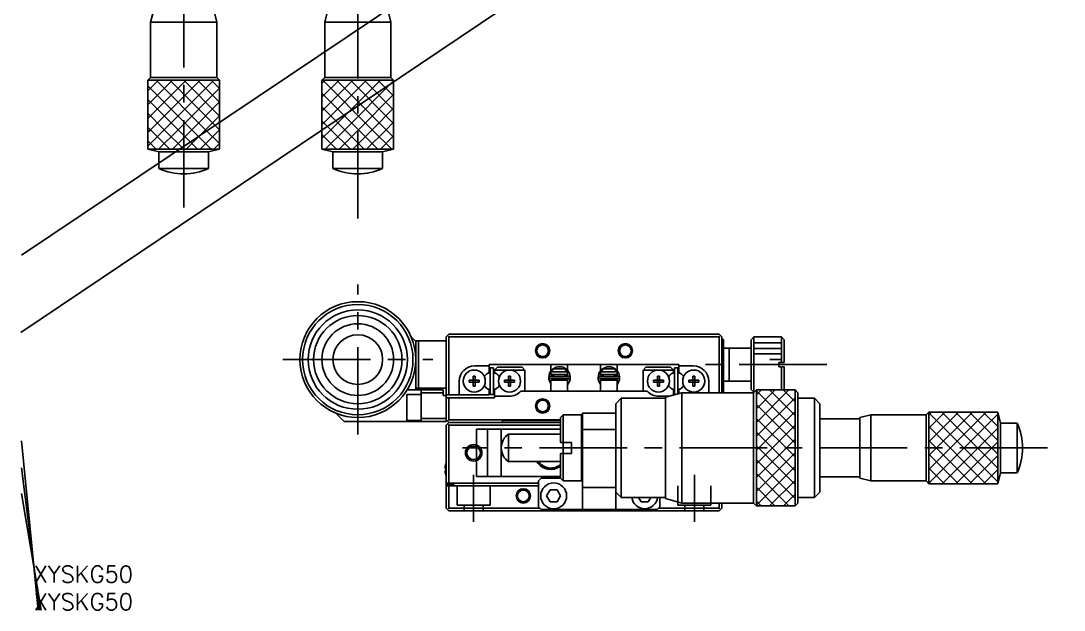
# Model space of a CAD drawing. Extents: x -2 to 369, y -8 to 250.
# Drawn here: x -2.3 to 186.8, y -8 to 98.8 of the extents above; entities that cross this region are included whole.
import ezdxf

# ---------------------------------------------------------------- set-up
doc = ezdxf.new("R2010")
doc.units = 0
doc.header["$LTSCALE"] = 0.5
doc.linetypes.add('CENTER', pattern=[50.8, 31.75, -6.35, 6.35, -6.35])
doc.linetypes.add('DASHED', pattern=[19.05, 12.7, -6.35])
for name, color, linetype in [('MSM_CENTER', 1, 'CENTER'), ('MSM_CONTINUOUS', 7, 'CONTINUOUS'), ('MSM_DASHED', 4, 'DASHED'), ('MSM_NARROW', 5, 'CONTINUOUS'), ('MSM_PART_NUMBER', 7, 'CONTINUOUS')]:
    doc.layers.add(name, color=color, linetype=linetype)
doc.styles.get("Standard").update_dxf_attribs({"font": 'txt.shx', "height": 3, "bigfont": 'bigfont.shx'})

# ---------------------------------------------------------------- blocks, each defined once
blk = doc.blocks.new('*U2')
at = {"layer": 'MSM_PART_NUMBER'}
blk.add_text('XYSKG50', height=3, dxfattribs=at).set_placement((0, -3))
blk = doc.blocks.new('*U3')
at = {"layer": 'MSM_PART_NUMBER'}
blk.add_text('XYSKG50', height=3, dxfattribs=at).set_placement((0, -8))

msp = doc.modelspace()

# ---------------------------------------------------------------- linework, layer by layer
at = {"layer": 'MSM_CENTER'}
for p, q in [((27.2, 64.95), (27.2, 178.95)), ((58.75, 62.95), (58.75, 174.95)), ((58.75, 23.8), (58.75, 51)), ((45.15, 37.4), (72.35, 37.4)), ((143.75, 36.5), (121.75, 36.5)), ((183.75, 21.4), (77.75, 21.4)), ((79.75, 8), (79.75, 16.5)), ((119.75, 8), (119.75, 16.5))]:
    msp.add_line(p, q, dxfattribs=at)
at = {"layer": 'MSM_CONTINUOUS'}
for p, q in [((-2.31885, 42.287121), (306.22899, 249.957734)), ((-2.225307, 56.333348), (286.409564, 249.915485)), ((21.7, 100.55), (21.2, 98.55)), ((33.2, 98.55), (32.7, 100.55)), ((53.25, 100.55), (52.75, 98.55)), ((64.75, 98.55), (64.25, 100.55)), ((33.2, 98.55), (21.2, 98.55)), ((21.2, 98.55), (21.2, 88.55)), ((33.2, 88.55), (33.2, 98.55)), ((64.75, 98.55), (52.75, 98.55)), ((52.75, 98.55), (52.75, 88.55)), ((64.75, 88.55), (64.75, 98.55)), ((21.2, 88.55), (20.7, 88.05)), ((33.7, 88.05), (20.7, 88.05)), ((20.7, 88.05), (20.7, 75.55)), ((20.7, 88.05), (33.7, 88.05)), ((20.7, 75.55), (20.7, 88.05)), ((33.2, 88.55), (21.2, 88.55)), ((33.7, 88.05), (33.2, 88.55)), ((33.7, 75.55), (33.7, 88.05)), ((33.7, 88.05), (33.7, 75.55)), ((52.75, 88.55), (52.25, 88.05)), ((65.25, 88.05), (52.25, 88.05)), ((52.25, 88.05), (52.25, 75.55)), ((52.25, 88.05), (65.25, 88.05)), ((52.25, 75.55), (52.25, 88.05)), ((64.75, 88.55), (52.75, 88.55)), ((65.25, 88.05), (64.75, 88.55)), ((65.25, 75.55), (65.25, 88.05)), ((65.25, 88.05), (65.25, 75.55)), ((33.7, 75.55), (20.7, 75.55)), ((20.7, 75.55), (22.7, 75.05)), ((33.7, 75.55), (20.7, 75.55)), ((31.7, 75.05), (22.7, 75.05)), ((22.7, 75.05), (22.7, 72.063167)), ((31.7, 75.05), (33.7, 75.55)), ((31.7, 72.063167), (31.7, 75.05)), ((65.25, 75.55), (52.25, 75.55)), ((52.25, 75.55), (54.25, 75.05)), ((65.25, 75.55), (52.25, 75.55)), ((63.25, 75.05), (54.25, 75.05)), ((54.25, 75.05), (54.25, 72.063167)), ((63.25, 75.05), (65.25, 75.55)), ((63.25, 72.063167), (63.25, 75.05)), ((31.7, 72.063167), (22.7, 72.063167)), ((63.25, 72.063167), (54.25, 72.063167)), ((75.25, 42), (74.75, 41.5)), ((75, 41.75), (75.25, 41.5)), ((75.25, 42), (124.25, 42)), ((124.25, 42), (124.75, 41.5)), ((124.25, 41.5), (124.5, 41.75)), ((69.25, 40.7), (68.39135, 41.55865)), ((74.75, 40.8), (69.15, 40.8)), ((69.25, 31.9), (69.25, 40.7)), ((69.75, 40.8), (69.75, 32.2)), ((74.75, 41.5), (74.75, 31)), ((75.25, 41.5), (75.25, 31)), ((124.25, 41.5), (75.25, 41.5)), ((124.25, 31.4), (124.25, 41.5)), ((124.75, 41.5), (124.75, 31.4)), ((124.75, 41.05), (125.05, 41.05)), ((125.05, 31.4), (125.05, 41.05)), ((130.55, 41.5), (130.05, 41)), ((130.05, 41), (130.05, 32)), ((130.55, 41.5), (130.55, 31.5)), ((135.55, 41.5), (130.55, 41.5)), ((135.55, 36.9), (135.55, 41.5)), ((136.05, 41), (135.55, 41.5)), ((136.05, 41), (136.05, 36.9)), ((130.05, 39.5), (125.05, 39.5)), ((126.05, 39.5), (126.05, 33.5)), ((82.55, 36.25), (79.9, 36.25)), ((82.55, 35.044412), (82.55, 36.5)), ((82.55, 36.5), (116.95, 36.5)), ((84.05, 36), (83.55, 35.5)), ((84.05, 36), (88.55, 36)), ((88.55, 36), (89.05, 35.5)), ((93.75, 36.5), (93.75, 35.321418)), ((96.75, 35.482639), (96.75, 36.5)), ((102.75, 36.5), (102.75, 35.38666)), ((105.75, 35.404939), (105.75, 36.5)), ((110.95, 36), (110.45, 35.5)), ((110.95, 36), (115.45, 36)), ((115.45, 36), (115.95, 35.5)), ((116.95, 35.044412), (116.95, 36.5)), ((116.95, 36.25), (119.6, 36.25)), ((135.05, 36.9), (135.05, 36.1)), ((136.05, 36.9), (135.05, 36.9)), ((135.05, 36.1), (136.05, 36.1)), ((135.55, 31.9), (135.55, 36.1)), ((136.05, 36.1), (136.05, 32)), ((79.67, 34.386361), (80.03, 34.386361)), ((79.67, 33.68), (79.67, 34.386361)), ((80.03, 34.386361), (80.03, 33.68)), ((82.25625, 34.874815), (82.55, 35.044412)), ((83.35, 35.9), (82.75, 35.9)), ((82.75, 35.9), (82.75, 31.1)), ((83.35, 31.1), (83.35, 35.9)), ((83.55, 35.5), (83.55, 35.044412)), ((89.05, 35.5), (83.55, 35.5)), ((83.55, 35.044412), (83.84375, 34.874815)), ((86.07, 34.386361), (86.43, 34.386361)), ((86.07, 33.68), (86.07, 34.386361)), ((86.43, 34.386361), (86.43, 33.68)), ((89.05, 31.7), (89.05, 35.5)), ((93.503008, 34.877908), (93.367408, 34.190213)), ((93.46872, 34.69753), (93.467619, 34.663045)), ((93.467619, 34.663045), (93.468242, 34.628548)), ((93.468242, 34.628548), (93.470588, 34.594125)), ((93.471543, 34.73192), (93.46872, 34.69753)), ((93.470588, 34.594125), (93.474651, 34.559859)), ((93.476082, 34.766131), (93.471543, 34.73192)), ((93.474651, 34.559859), (93.480421, 34.525835)), ((93.482326, 34.800078), (93.476082, 34.766131)), ((93.480421, 34.525835), (93.487884, 34.492134)), ((93.49026, 34.83368), (93.482326, 34.800078)), ((93.487884, 34.492134), (93.497023, 34.45884)), ((93.499866, 34.866852), (93.49026, 34.83368)), ((93.497023, 34.45884), (93.507815, 34.426035)), ((93.511119, 34.899513), (93.499866, 34.866852)), ((93.507815, 34.426035), (93.520234, 34.393797)), ((93.523273, 34.929903), (93.511119, 34.899513)), ((93.520234, 34.393797), (93.534251, 34.362208)), ((93.527167, 34.932679), (93.523273, 34.929903)), ((93.529263, 34.933125), (93.527167, 34.932679)), ((93.528084, 34.938774), (93.750003, 34.871991)), ((93.533468, 34.933441), (93.529263, 34.933125)), ((93.538707, 34.933267), (93.533468, 34.933441)), ((93.534251, 34.362208), (93.535087, 34.36045)), ((93.544949, 34.932605), (93.538707, 34.933267)), ((93.552158, 34.931458), (93.544949, 34.932605)), ((93.560289, 34.929834), (93.552158, 34.931458)), ((93.569295, 34.927743), (93.560289, 34.929834)), ((97.066089, 34.36289), (93.566089, 34.36289)), ((93.579123, 34.925195), (93.569295, 34.927743)), ((93.589712, 34.922208), (93.579123, 34.925195)), ((93.601002, 34.918798), (93.589712, 34.922208)), ((93.612923, 34.914985), (93.601002, 34.918798)), ((93.625405, 34.910794), (93.612923, 34.914985)), ((93.638375, 34.906248), (93.625405, 34.910794)), ((93.651754, 34.901374), (93.638375, 34.906248)), ((93.665463, 34.896202), (93.651754, 34.901374)), ((93.679421, 34.890763), (93.665463, 34.896202)), ((93.693543, 34.885088), (93.679421, 34.890763)), ((93.707747, 34.879212), (93.693543, 34.885088)), ((93.721947, 34.873169), (93.707747, 34.879212)), ((93.73606, 34.866996), (93.721947, 34.873169)), ((93.75, 34.860729), (93.73606, 34.866996)), ((93.75, 35.2), (93.75, 34.7)), ((96.75, 35.2), (93.75, 35.2)), ((93.75, 34.7), (96.75, 34.7)), ((93.804317, 35.2), (94.333485, 35.7)), ((93.86764, 34.662932), (93.868258, 34.677758)), ((93.86778, 34.648097), (93.86764, 34.662932)), ((93.868678, 34.633291), (93.86778, 34.648097)), ((93.868258, 34.677758), (93.869633, 34.692535)), ((93.870329, 34.618555), (93.868678, 34.633291)), ((93.869633, 34.692535), (93.87062, 34.700013)), ((93.87273, 34.603927), (93.870329, 34.618555)), ((93.875871, 34.589445), (93.87273, 34.603927)), ((93.879743, 34.575146), (93.875871, 34.589445)), ((93.884335, 34.561066), (93.879743, 34.575146)), ((93.889632, 34.547243), (93.884335, 34.561066)), ((93.89562, 34.533709), (93.889632, 34.547243)), ((93.90228, 34.5205), (93.89562, 34.533709)), ((93.909594, 34.507646), (93.90228, 34.5205)), ((93.917542, 34.49518), (93.909594, 34.507646)), ((93.914423, 34.5), (94.25, 34.5)), ((93.926101, 34.483131), (93.917542, 34.49518)), ((93.935249, 34.471528), (93.926101, 34.483131)), ((93.944961, 34.460397), (93.935249, 34.471528)), ((93.955212, 34.449765), (93.944961, 34.460397)), ((93.965975, 34.439656), (93.955212, 34.449765)), ((93.977222, 34.430092), (93.965975, 34.439656)), ((93.988926, 34.421096), (93.977222, 34.430092)), ((94.001057, 34.412686), (93.988926, 34.421096)), ((94.013585, 34.404883), (94.001057, 34.412686)), ((94.02648, 34.397702), (94.013585, 34.404883)), ((94.039709, 34.39116), (94.02648, 34.397702)), ((94.053243, 34.38527), (94.039709, 34.39116)), ((94.067048, 34.380046), (94.053243, 34.38527)), ((94.081091, 34.3755), (94.067048, 34.380046)), ((94.095339, 34.37164), (94.081091, 34.3755)), ((94.109759, 34.368476), (94.095339, 34.37164)), ((94.124317, 34.366014), (94.109759, 34.368476)), ((94.13898, 34.36426), (94.124317, 34.366014)), ((94.153711, 34.363218), (94.13898, 34.36426)), ((94.1677, 34.36289), (94.153711, 34.363218)), ((94.25, 34.7), (94.25, 34.36289)), ((96.166515, 35.7), (94.333485, 35.7)), ((96.166515, 35.7), (96.695683, 35.2)), ((96.25, 34.36289), (96.25, 34.7)), ((96.25, 34.5), (96.717826, 34.5)), ((96.471168, 34.362966), (96.464478, 34.36289)), ((96.485924, 34.363656), (96.471168, 34.362966)), ((96.500631, 34.365059), (96.485924, 34.363656)), ((96.515255, 34.367174), (96.500631, 34.365059)), ((96.529762, 34.369995), (96.515255, 34.367174)), ((96.544117, 34.373519), (96.529762, 34.369995)), ((96.558287, 34.377737), (96.544117, 34.373519)), ((96.572238, 34.38264), (96.558287, 34.377737)), ((96.585936, 34.388219), (96.572238, 34.38264)), ((96.599347, 34.394461), (96.585936, 34.388219)), ((96.612441, 34.401353), (96.599347, 34.394461)), ((96.625183, 34.408881), (96.612441, 34.401353)), ((96.637543, 34.417028), (96.625183, 34.408881)), ((96.649489, 34.425776), (96.637543, 34.417028)), ((96.660992, 34.435105), (96.649489, 34.425776)), ((96.672021, 34.444995), (96.660992, 34.435105)), ((96.682548, 34.455423), (96.672021, 34.444995)), ((96.692545, 34.466365), (96.682548, 34.455423)), ((96.701986, 34.477794), (96.692545, 34.466365)), ((96.710845, 34.489685), (96.701986, 34.477794)), ((96.719098, 34.502008), (96.710845, 34.489685)), ((96.726723, 34.514733), (96.719098, 34.502008)), ((96.733697, 34.527829), (96.726723, 34.514733)), ((96.740001, 34.541263), (96.733697, 34.527829)), ((96.745618, 34.555001), (96.740001, 34.541263)), ((96.75053, 34.569008), (96.745618, 34.555001)), ((96.75, 34.567496), (96.75, 35.2)), ((96.750079, 34.748876), (96.761524, 34.700246)), ((96.750113, 34.752826), (96.768886, 34.704946)), ((96.754725, 34.583248), (96.75053, 34.569008)), ((96.758189, 34.597683), (96.754725, 34.583248)), ((96.760912, 34.612275), (96.758189, 34.597683)), ((96.762887, 34.626988), (96.760912, 34.612275)), ((96.761524, 34.700246), (96.763224, 34.686247)), ((96.764108, 34.64178), (96.762887, 34.626988)), ((96.763224, 34.686247), (96.764276, 34.671449)), ((96.764572, 34.656614), (96.764108, 34.64178)), ((96.764276, 34.671449), (96.764572, 34.656614)), ((96.768886, 34.704946), (96.854088, 34.362891)), ((97.108054, 34.929463), (97.084468, 34.982374)), ((97.104697, 34.935306), (97.104132, 34.938567)), ((97.128932, 34.877237), (97.108905, 34.929903)), ((97.264862, 34.184829), (97.261236, 34.285453)), ((102.444965, 34.867169), (102.309366, 34.179474)), ((102.410677, 34.686791), (102.409576, 34.652305)), ((102.409576, 34.652305), (102.410199, 34.617809)), ((102.410199, 34.617809), (102.412545, 34.583386)), ((102.413501, 34.721181), (102.410677, 34.686791)), ((102.412545, 34.583386), (102.416608, 34.54912)), ((102.41804, 34.755392), (102.413501, 34.721181)), ((102.416608, 34.54912), (102.422378, 34.515096)), ((102.424284, 34.789339), (102.41804, 34.755392)), ((102.422378, 34.515096), (102.429842, 34.481395)), ((102.432218, 34.82294), (102.424284, 34.789339)), ((102.429842, 34.481395), (102.43898, 34.448101)), ((102.441823, 34.856113), (102.432218, 34.82294)), ((102.43898, 34.448101), (102.449772, 34.415296)), ((102.453076, 34.888774), (102.441823, 34.856113)), ((102.449772, 34.415296), (102.462191, 34.383058)), ((102.46523, 34.919164), (102.453076, 34.888774)), ((102.462191, 34.383058), (102.476208, 34.351469)), ((102.469125, 34.92194), (102.46523, 34.919164)), ((102.47134, 34.922404), (102.469125, 34.92194)), ((102.470038, 34.928036), (102.698326, 34.858359)), ((102.475666, 34.922705), (102.47134, 34.922404)), ((102.481062, 34.922498), (102.475666, 34.922705)), ((102.476208, 34.351469), (102.477044, 34.349711)), ((102.487496, 34.921785), (102.481062, 34.922498)), ((102.494927, 34.920571), (102.487496, 34.921785)), ((102.503311, 34.918862), (102.494927, 34.920571)), ((102.512595, 34.91667), (102.503311, 34.918862)), ((106.008046, 34.35215), (102.508046, 34.35215)), ((102.522721, 34.914008), (102.512595, 34.91667)), ((102.533628, 34.910893), (102.522721, 34.914008)), ((102.545248, 34.907342), (102.533628, 34.910893)), ((102.557509, 34.90338), (102.545248, 34.907342)), ((102.570335, 34.899029), (102.557509, 34.90338)), ((102.583648, 34.894317), (102.570335, 34.899029)), ((102.597365, 34.889274), (102.583648, 34.894317)), ((102.611402, 34.883929), (102.597365, 34.889274)), ((102.625672, 34.878316), (102.611402, 34.883929)), ((102.640086, 34.87247), (102.625672, 34.878316)), ((102.654556, 34.866427), (102.640086, 34.87247)), ((102.668993, 34.860224), (102.654556, 34.866427)), ((102.683306, 34.853899), (102.668993, 34.860224)), ((102.697409, 34.847492), (102.683306, 34.853899)), ((102.711214, 34.841042), (102.697409, 34.847492)), ((102.698326, 34.858359), (102.750025, 34.832914)), ((102.724636, 34.834588), (102.711214, 34.841042)), ((102.737591, 34.828172), (102.724636, 34.834588)), ((102.75, 34.821831), (102.737591, 34.828172)), ((102.75, 35.2), (102.75, 34.7)), ((105.75, 35.2), (102.75, 35.2)), ((102.75, 34.7), (105.75, 34.7)), ((102.804317, 35.2), (103.333485, 35.7)), ((102.809597, 34.652193), (102.810215, 34.667018)), ((102.809737, 34.637357), (102.809597, 34.652193)), ((102.810635, 34.622552), (102.809737, 34.637357)), ((102.810215, 34.667018), (102.81159, 34.681796)), ((102.812287, 34.607816), (102.810635, 34.622552)), ((102.81159, 34.681796), (102.813718, 34.696486)), ((102.814687, 34.593188), (102.812287, 34.607816)), ((102.813718, 34.696486), (102.814344, 34.700012)), ((102.817828, 34.578706), (102.814687, 34.593188)), ((102.821701, 34.564406), (102.817828, 34.578706)), ((102.826292, 34.550327), (102.821701, 34.564406)), ((102.83159, 34.536504), (102.826292, 34.550327)), ((102.837577, 34.52297), (102.83159, 34.536504)), ((102.844237, 34.509761), (102.837577, 34.52297)), ((102.851551, 34.496907), (102.844237, 34.509761)), ((102.849781, 34.5), (103.25, 34.5)), ((102.859499, 34.484441), (102.851551, 34.496907)), ((102.868058, 34.472392), (102.859499, 34.484441)), ((102.877206, 34.460789), (102.868058, 34.472392)), ((102.886918, 34.449658), (102.877206, 34.460789)), ((102.897169, 34.439026), (102.886918, 34.449658)), ((102.907932, 34.428917), (102.897169, 34.439026)), ((102.91918, 34.419353), (102.907932, 34.428917)), ((102.930883, 34.410356), (102.91918, 34.419353)), ((102.943014, 34.401947), (102.930883, 34.410356)), ((102.955542, 34.394143), (102.943014, 34.401947)), ((102.968437, 34.386963), (102.955542, 34.394143)), ((102.981667, 34.38042), (102.968437, 34.386963)), ((102.9952, 34.374531), (102.981667, 34.38042)), ((103.009005, 34.369307), (102.9952, 34.374531)), ((103.023048, 34.364761), (103.009005, 34.369307)), ((103.037296, 34.360901), (103.023048, 34.364761)), ((103.051717, 34.357737), (103.037296, 34.360901)), ((103.066275, 34.355275), (103.051717, 34.357737)), ((103.080937, 34.353521), (103.066275, 34.355275)), ((103.095668, 34.352479), (103.080937, 34.353521)), ((103.109658, 34.35215), (103.095668, 34.352479)), ((103.25, 34.7), (103.25, 34.35215)), ((105.166515, 35.7), (103.333485, 35.7)), ((105.166515, 35.7), (105.695683, 35.2)), ((105.25, 34.35215), (105.25, 34.7)), ((105.25, 34.5), (105.66675, 34.5)), ((105.413126, 34.352227), (105.406435, 34.35215)), ((105.427881, 34.352916), (105.413126, 34.352227)), ((105.442588, 34.35432), (105.427881, 34.352916)), ((105.457212, 34.356434), (105.442588, 34.35432)), ((105.471719, 34.359256), (105.457212, 34.356434)), ((105.486075, 34.36278), (105.471719, 34.359256)), ((105.500245, 34.366997), (105.486075, 34.36278)), ((105.514195, 34.371901), (105.500245, 34.366997)), ((105.527893, 34.377479), (105.514195, 34.371901)), ((105.541305, 34.383722), (105.527893, 34.377479)), ((105.554398, 34.390614), (105.541305, 34.383722)), ((105.56714, 34.398142), (105.554398, 34.390614)), ((105.5795, 34.406289), (105.56714, 34.398142)), ((105.591446, 34.415036), (105.5795, 34.406289)), ((105.602949, 34.424366), (105.591446, 34.415036)), ((105.613978, 34.434256), (105.602949, 34.424366)), ((105.624505, 34.444684), (105.613978, 34.434256)), ((105.634502, 34.455625), (105.624505, 34.444684)), ((105.643943, 34.467055), (105.634502, 34.455625)), ((105.652803, 34.478946), (105.643943, 34.467055)), ((105.661056, 34.491269), (105.652803, 34.478946)), ((105.66868, 34.503994), (105.661056, 34.491269)), ((105.675654, 34.51709), (105.66868, 34.503994)), ((105.681959, 34.530524), (105.675654, 34.51709)), ((105.687575, 34.544262), (105.681959, 34.530524)), ((105.692488, 34.558269), (105.687575, 34.544262)), ((105.696682, 34.572508), (105.692488, 34.558269)), ((105.700146, 34.586943), (105.696682, 34.572508)), ((105.70287, 34.601536), (105.700146, 34.586943)), ((105.701748, 34.700014), (105.703375, 34.690229)), ((105.704845, 34.616248), (105.70287, 34.601536)), ((105.703375, 34.690229), (105.705181, 34.675508)), ((105.706065, 34.631041), (105.704845, 34.616248)), ((105.705181, 34.675508), (105.706234, 34.66071)), ((105.706529, 34.645875), (105.706065, 34.631041)), ((105.706234, 34.66071), (105.706529, 34.645875)), ((105.7086, 34.70018), (105.796046, 34.352152)), ((105.75, 34.7), (105.75, 35.2)), ((106.050011, 34.918724), (106.026425, 34.971635)), ((106.046655, 34.924566), (106.046089, 34.927827)), ((106.070889, 34.866497), (106.050863, 34.919164)), ((106.20682, 34.17409), (106.203193, 34.274714)), ((110.45, 31.7), (110.45, 35.5)), ((115.95, 35.5), (110.45, 35.5)), ((113.07, 34.386361), (113.43, 34.386361)), ((113.07, 33.68), (113.07, 34.386361)), ((113.43, 34.386361), (113.43, 33.68)), ((115.95, 35.044412), (115.65625, 34.874815)), ((115.95, 35.5), (115.95, 35.044412)), ((116.149998, 35.9), (116.149998, 31.1)), ((116.15, 35.9), (116.75, 35.9)), ((116.75, 31.2), (116.75, 35.9)), ((117.24375, 34.874815), (116.95, 35.044412)), ((119.47, 34.386361), (119.83, 34.386361)), ((119.47, 33.68), (119.47, 34.386361)), ((119.83, 34.386361), (119.83, 33.68)), ((74.75, 32.2), (69.25, 32.2)), ((77.15, 33.5), (77.15, 31)), ((78.963639, 33.32), (78.963639, 33.68)), ((78.963639, 33.68), (79.67, 33.68)), ((79.67, 33.32), (78.963639, 33.32)), ((79.680372, 33.669628), (79.67, 33.68)), ((79.680372, 33.330372), (79.67, 33.32)), ((79.67, 32.613639), (79.67, 33.32)), ((80.03, 32.613639), (79.67, 32.613639)), ((79.680372, 33.330372), (79.680372, 33.669628)), ((79.680372, 33.669628), (80.019628, 33.669628)), ((80.019628, 33.330372), (79.680372, 33.330372)), ((80.019628, 33.669628), (80.03, 33.68)), ((80.019628, 33.669628), (80.019628, 33.330372)), ((80.019628, 33.330372), (80.03, 33.32)), ((80.736361, 33.68), (80.03, 33.68)), ((80.736361, 33.32), (80.03, 33.32)), ((80.03, 32.613639), (80.03, 33.32)), ((80.736361, 33.68), (80.736361, 33.32)), ((85.363639, 33.32), (85.363639, 33.68)), ((85.363639, 33.68), (86.07, 33.68)), ((86.07, 33.32), (85.363639, 33.32)), ((86.080372, 33.669628), (86.07, 33.68)), ((86.080372, 33.330372), (86.07, 33.32)), ((86.07, 32.613639), (86.07, 33.32)), ((86.43, 32.613639), (86.07, 32.613639)), ((86.080372, 33.330372), (86.080372, 33.669628)), ((86.080372, 33.669628), (86.419628, 33.669628)), ((86.419628, 33.330372), (86.080372, 33.330372)), ((86.419628, 33.669628), (86.43, 33.68)), ((86.419628, 33.669628), (86.419628, 33.330372)), ((86.419628, 33.330372), (86.43, 33.32)), ((87.136361, 33.68), (86.43, 33.68)), ((87.136361, 33.32), (86.43, 33.32)), ((86.43, 32.613639), (86.43, 33.32)), ((87.136361, 33.68), (87.136361, 33.32)), ((93.566089, 33.96289), (97.066089, 33.96289)), ((93.75, 33.7), (93.75, 31.7)), ((96.75, 33.7), (93.75, 33.7)), ((93.836187, 33.699848), (93.778108, 33.962862)), ((94.25, 33.96289), (94.25, 33.7)), ((96.25, 33.7), (96.25, 33.96289)), ((96.75, 31.7), (96.75, 33.7)), ((96.785537, 33.667064), (96.750135, 33.572179)), ((96.85377, 33.962887), (96.785537, 33.667064)), ((102.508046, 33.95215), (106.008046, 33.95215)), ((102.774813, 33.699866), (102.720065, 33.952123)), ((102.75, 33.7), (102.75, 31.7)), ((105.75, 33.7), (102.75, 33.7)), ((103.25, 33.95215), (103.25, 33.7)), ((105.25, 33.7), (105.25, 33.95215)), ((105.795727, 33.952148), (105.741421, 33.699887)), ((105.75, 31.7), (105.75, 33.7)), ((112.363639, 33.32), (112.363639, 33.68)), ((112.363639, 33.68), (113.07, 33.68)), ((113.07, 33.32), (112.363639, 33.32)), ((113.080372, 33.669628), (113.07, 33.68)), ((113.080372, 33.330372), (113.07, 33.32)), ((113.07, 32.613639), (113.07, 33.32)), ((113.43, 32.613639), (113.07, 32.613639)), ((113.080372, 33.330372), (113.080372, 33.669628)), ((113.080372, 33.669628), (113.419628, 33.669628)), ((113.419628, 33.330372), (113.080372, 33.330372)), ((113.419628, 33.669628), (113.43, 33.68)), ((113.419628, 33.669628), (113.419628, 33.330372)), ((113.419628, 33.330372), (113.43, 33.32)), ((114.136361, 33.68), (113.43, 33.68)), ((114.136361, 33.32), (113.43, 33.32)), ((113.43, 32.613639), (113.43, 33.32)), ((114.136361, 33.68), (114.136361, 33.32)), ((118.763639, 33.32), (118.763639, 33.68)), ((118.763639, 33.68), (119.47, 33.68)), ((119.47, 33.32), (118.763639, 33.32)), ((119.480372, 33.669628), (119.47, 33.68)), ((119.480372, 33.330372), (119.47, 33.32)), ((119.47, 32.613639), (119.47, 33.32)), ((119.83, 32.613639), (119.47, 32.613639)), ((119.480372, 33.330372), (119.480372, 33.669628)), ((119.480372, 33.669628), (119.819628, 33.669628)), ((119.819628, 33.330372), (119.480372, 33.330372)), ((119.819628, 33.669628), (119.83, 33.68)), ((119.819628, 33.669628), (119.819628, 33.330372)), ((119.819628, 33.330372), (119.83, 33.32)), ((120.536361, 33.68), (119.83, 33.68)), ((120.536361, 33.32), (119.83, 33.32)), ((119.83, 32.613639), (119.83, 33.32)), ((120.536361, 33.68), (120.536361, 33.32)), ((122.35, 33.5), (122.35, 31.4)), ((125.05, 33.5), (130.05, 33.5)), ((70.25, 31.05), (67.65, 31.05)), ((67.65, 26.35), (67.65, 31.05)), ((74.25, 31.9), (67.694272, 31.9)), ((70.25, 31.9), (70.25, 26.2)), ((74.25, 31.4), (70.25, 31.4)), ((74.25, 30.9), (74.25, 31.9)), ((74.75, 30.9), (74.25, 30.9)), ((74.75, 31), (82.55, 31)), ((74.75, 30.9), (74.75, 26.2)), ((83.55, 30.5), (74.75, 30.5)), ((75.25, 30.5), (75.25, 26.5)), ((82.55, 31.955588), (82.25625, 32.125185)), ((82.55, 31), (82.55, 31.955588)), ((82.75, 31.1), (83.35, 31.1)), ((83.84375, 32.125185), (83.55, 31.955588)), ((83.55, 30.5), (83.55, 31.955588)), ((83.55, 30.75), (86.25, 30.75)), ((111.170938, 31.7), (88.329062, 31.7)), ((106.5, 30.4), (105.5, 29.4)), ((106.5, 30.4), (106.5, 12.4)), ((114.5, 30.4), (106.5, 30.4)), ((115.0625, 30.75), (113.25, 30.75)), ((117.5, 31.4), (114.5, 30.6)), ((114.5, 30.6), (114.5, 12.2)), ((115.65625, 32.125185), (115.95, 31.955588)), ((115.95, 31.955588), (115.95, 30.986667)), ((116.375, 31.1), (116.15, 31.1)), ((116.95, 31.955588), (117.24375, 32.125185)), ((116.95, 31.253333), (116.95, 31.955588)), ((117.5, 31.4), (117.5, 11.4)), ((130.5, 31.4), (117.5, 31.4)), ((130.05, 32), (130.55, 31.5)), ((131, 31.9), (130.5, 31.4)), ((130.5, 31.4), (130.5, 11.4)), ((130.55, 31.5), (130.6, 31.5)), ((131, 31.9), (131, 10.9)), ((138, 31.9), (131, 31.9)), ((131, 31.9), (138, 31.9)), ((131, 10.9), (131, 31.9)), ((135.95, 31.9), (136.05, 32)), ((138, 31.9), (138, 10.9)), ((138.5, 31.4), (138, 31.9)), ((138, 31.9), (138, 10.9)), ((138.5, 31.4), (138.5, 11.4)), ((141.5, 30.4), (138.5, 30.4)), ((141.5, 30.4), (141.5, 12.4)), ((142.5, 29.4), (141.5, 30.4)), ((105.5, 29.4), (105.5, 10.2)), ((142.5, 29.4), (142.5, 13.4)), ((56.25, 26.2), (54.764001, 27.685999)), ((70.25, 26.7), (74.75, 26.7)), ((74.75, 26.5), (75.25, 26)), ((75.25, 26.5), (75, 26.25)), ((75.25, 26.5), (95.5, 26.5)), ((96, 27.4), (95.5, 26.9)), ((95.5, 22.4), (95.5, 26.9)), ((99.3, 27.4), (96, 27.4)), ((96, 27.4), (96, 15.4)), ((99.5, 27.2), (99.3, 27.4)), ((99.3, 15.4), (99.3, 27.4)), ((99.5, 27.7), (105.5, 27.7)), ((99.5, 10.2), (99.5, 27.7)), ((149.75, 26.65), (142.5, 26.65)), ((151.75, 27.4), (149.75, 26.9)), ((149.75, 26.9), (149.75, 15.9)), ((151.75, 27.4), (151.75, 15.4)), ((161.75, 27.4), (151.75, 27.4)), ((162.25, 27.9), (161.75, 27.4)), ((161.75, 27.4), (161.75, 15.4)), ((162.25, 27.9), (162.25, 14.9)), ((174.75, 27.9), (162.25, 27.9)), ((162.25, 27.9), (174.75, 27.9)), ((162.25, 14.9), (162.25, 27.9)), ((174.75, 27.9), (174.75, 14.9)), ((175.25, 25.9), (174.75, 27.9)), ((174.75, 27.9), (174.75, 14.9)), ((74.75, 26.2), (56.25, 26.2)), ((67.65, 26.35), (70.25, 26.35)), ((74.75, 25.5), (75.25, 26)), ((74.75, 25.5), (74.75, 10.5)), ((75, 25.75), (75.25, 25.5)), ((75.25, 26), (95.5, 26)), ((75.25, 25.5), (75.25, 15)), ((95.5, 25.5), (75.25, 25.5)), ((80.25, 16.2), (80.25, 24.8)), ((80.25, 24.8), (95.5, 24.8)), ((82.25, 24.8), (82.25, 16.2)), ((84.75, 26), (85.1, 26.35)), ((84.75, 16.2), (84.75, 24.8)), ((85.1, 26.35), (95.5, 26.35)), ((105.5, 24.7), (99.5, 24.7)), ((175.25, 25.9), (175.25, 16.9)), ((178.236833, 25.9), (175.25, 25.9)), ((178.236833, 25.9), (178.236833, 16.9)), ((86.091688, 23.9), (86.091688, 18.9)), ((95.5, 23.9), (86.091688, 23.9)), ((-2.212746, 22.684701), (0.823138, -8.012333)), ((97.5, 22.4), (95.5, 22.4)), ((97.5, 20.4), (97.5, 22.4)), ((95.5, 15.9), (95.5, 20.4)), ((95.5, 20.4), (97.5, 20.4)), ((-2.212884, 17.807374), (1.030241, -8.008787)), ((74.560141, 17.68), (74.680478, 17.68)), ((74.680478, 17.32), (74.560141, 17.32)), ((74.675856, 18.388616), (74.680478, 18.386361)), ((74.680478, 17.68), (74.680478, 17.32)), ((86.091688, 18.9), (95.5, 18.9)), ((74.680478, 16.613639), (74.675856, 16.611384)), ((95.5, 16.2), (80.25, 16.2)), ((92, 15.9), (91.5, 15.4)), ((91.5, 10.7), (91.5, 15.4)), ((92, 15.9), (95.5, 15.9)), ((95.5, 15.9), (96, 15.4)), ((96, 15.4), (99.3, 15.4)), ((99.3, 15.4), (99.5, 15.6)), ((142.5, 16.15), (149.75, 16.15)), ((149.75, 15.9), (151.75, 15.4)), ((151.75, 15.4), (161.75, 15.4)), ((161.75, 15.4), (162.25, 14.9)), ((174.75, 14.9), (175.25, 16.9)), ((175.25, 16.9), (178.236833, 16.9)), ((91.5, 15), (74.75, 15)), ((74.75, 14.75), (76.15, 14.75)), ((91.5, 14.5), (74.75, 14.5)), ((75.25, 14.5), (75.25, 10.5)), ((76.15, 15), (76.15, 14.75)), ((92.979829, 12.7), (93.614915, 13.8)), ((93.614915, 13.8), (94.885085, 13.8)), ((94.885085, 13.8), (95.520171, 12.7)), ((99.5, 14.2), (105.5, 14.2)), ((105.5, 13.4), (106.5, 12.4)), ((141.5, 12.4), (142.5, 13.4)), ((162.25, 14.9), (174.75, 14.9)), ((174.75, 14.9), (162.25, 14.9)), ((174.65, 14.9), (174.75, 15)), ((-2.213191, 13.111837), (1.351658, -8.007769)), ((93.614915, 11.6), (92.979829, 12.7)), ((94.885085, 11.6), (93.614915, 11.6)), ((95.520171, 12.7), (94.885085, 11.6)), ((106.5, 12.4), (114.5, 12.4)), ((110.114915, 11.6), (109.653034, 12.4)), ((111.385085, 11.6), (110.114915, 11.6)), ((111.846966, 12.4), (111.385085, 11.6)), ((113.5, 12.4), (113.5, 10.7)), ((114.5, 12.2), (117.5, 11.4)), ((117.5, 11.4), (130.5, 11.4)), ((124.25, 10.5), (124.25, 11.4)), ((124.75, 11.4), (124.75, 10.5)), ((130.5, 11.4), (131, 10.9)), ((138, 10.9), (138.5, 11.4)), ((138.5, 12.4), (141.5, 12.4)), ((75.25, 10), (74.75, 10.5)), ((75.25, 10.5), (75, 10.25)), ((75.25, 10.5), (91.7, 10.5)), ((124.25, 10), (75.25, 10)), ((91.5, 10.7), (92, 10.2)), ((113, 10.2), (92, 10.2)), ((113, 10.2), (113.5, 10.7)), ((113.3, 10.5), (124.25, 10.5)), ((124.5, 10.25), (124.25, 10.5)), ((124.75, 10.5), (124.25, 10)), ((131, 10.9), (138, 10.9)), ((138, 10.9), (131, 10.9))]:
    msp.add_line(p, q, dxfattribs=at)
for centre, radius in [((58.75, 37.4), 10.5), ((58.75, 37.4), 10), ((58.75, 37.4), 9), ((58.75, 37.4), 8), ((58.75, 37.4), 6.5), ((58.75, 37.4), 4.5), ((92.25, 39), 1.0565), ((107.25, 39), 1.0565), ((79.85, 33.5), 2), ((86.25, 33.5), 2), ((113.25, 33.5), 2), ((119.65, 33.5), 2), ((92.25, 29), 1.0565), ((79.75, 20.5), 1.2295), ((88.75, 12.7), 1.0565), ((94.25, 12.7), 2.35)]:
    msp.add_circle(centre, radius, dxfattribs=at)
for centre, radius, start, end in [((27.2, 81.55), 10.5, 244.623066, 295.376934), ((58.75, 81.55), 10.5, 244.623066, 295.376934), ((79.9, 33.5), 2.75, 90, 180), ((95.315988, 34.162421), 1.949135, 3.61900351, 156.81936875), ((104.257945, 34.151682), 1.949135, 3.61900351, 156.81936875), ((119.6, 33.5), 2.75, 0, 90), ((83.16481, 33.385), 1.75, 134.995594, 148.113496), ((83.050001, 33.5), 1.5875, 135.000026, 149.566818), ((83.05, 33.5), 1.5875, 120, 135), ((83.050001, 33.5), 1.5875, 100.893112, 120), ((83.050001, 33.5), 1.5875, 30.433263, 79.10691), ((82.93519, 33.385), 1.75, 31.886504, 45.004406), ((93.566089, 34.16289), 0.2, 90, 270), ((95.323406, 34.165181), 1.95628, 180.763409, 216.440289), ((95.317114, 34.162729), 1.947808, 317.380449, 359.184843), ((97.066089, 34.16289), 0.2, 270, 90), ((102.508046, 34.15215), 0.2, 90, 270), ((104.263429, 34.15407), 1.954341, 180.753243, 219.236663), ((104.259561, 34.151913), 1.947318, 319.957352, 359.186904), ((106.008046, 34.15215), 0.2, 270, 90), ((116.56481, 33.385), 1.75, 134.995594, 148.113496), ((116.449999, 33.5), 1.5875, 100.89309, 149.566737), ((116.449999, 33.5), 1.5875, 60, 79.10691), ((116.45, 33.5), 1.5875, 45, 60), ((116.33519, 33.385), 1.75, 31.886504, 45.004406), ((116.449999, 33.5), 1.5875, 30.433182, 44.999974), ((83.16481, 33.615), 1.75, 211.886504, 225.004406), ((83.050001, 33.5), 1.5875, 210.433182, 224.999974), ((83.05, 33.5), 1.5875, 225, 240), ((83.050001, 33.5), 1.5875, 280.893054, 329.566737), ((82.93519, 33.615), 1.75, 314.995594, 328.113496), ((116.56481, 33.615), 1.75, 211.886504, 225.004406), ((116.449999, 33.5), 1.5875, 210.433263, 240.000031), ((116.45, 33.5), 1.5875, 300, 315), ((116.449999, 33.5), 1.5875, 315.000026, 329.566818), ((116.33519, 33.615), 1.75, 314.995594, 328.113496), ((83.050001, 33.5), 1.5875, 239.999969, 259.106888), ((86.25, 33.5), 2.75, 270, 319.114807), ((113.25, 33.5), 2.75, 220.885193, 270), ((116.449999, 33.5), 1.5875, 280.893089, 300), ((168.75, 21.4), 10.5, 334.623066, 25.376934), ((87.75, 21.4), 3, 123.55731, 236.44269), ((77.75, 17.5), 3.194933, 163.893288, 176.770291), ((77.75, 17.5), 3.194933, 183.229709, 196.106712), ((77.75, 17.5), 3.2, 159.635865, 163.877467), ((93.75, 20.5), 3, 212.230953, 305.685335), ((93.75, 20.5), 2.75, 215.578526, 309.521196), ((77.75, 17.5), 3.2, 196.122533, 200.364135), ((110.75, 12.7), 2.35, 187.334369, 352.665631)]:
    msp.add_arc(centre, radius, start, end, dxfattribs=at)
at = {"layer": 'MSM_DASHED'}
for p, q in [((76.75, 11), (76.75, 14.5)), ((82.75, 11), (82.75, 14.5)), ((116.75, 11), (116.75, 14.5)), ((122.75, 11), (122.75, 14.5)), ((82.75, 11), (76.75, 11)), ((78, 10), (78, 11)), ((81.5, 10), (81.5, 11)), ((122.75, 11), (116.75, 11)), ((118, 10), (118, 11)), ((121.5, 10), (121.5, 11))]:
    msp.add_line(p, q, dxfattribs=at)
at = {"layer": 'MSM_NARROW'}
for p, q in [((20.7, 86.1), (22.65, 88.05)), ((20.7, 83.6), (25.15, 88.05)), ((20.7, 81.1), (27.65, 88.05)), ((20.7, 87.05), (28.675, 79.075)), ((21.175, 79.075), (30.15, 88.05)), ((22.2, 88.05), (31.175, 79.075)), ((23.675, 79.075), (32.65, 88.05)), ((24.7, 88.05), (33.675, 79.075)), ((27.2, 88.05), (33.7, 81.55)), ((29.7, 88.05), (33.7, 84.05)), ((32.2, 88.05), (33.7, 86.55)), ((52.25, 87.45), (52.85, 88.05)), ((52.25, 84.95), (55.35, 88.05)), ((52.25, 82.45), (57.85, 88.05)), ((52.25, 79.95), (60.35, 88.05)), ((52.4, 88.05), (61.375, 79.075)), ((53.875, 79.075), (62.85, 88.05)), ((54.9, 88.05), (63.875, 79.075)), ((56.375, 79.075), (65.25, 87.95)), ((57.4, 88.05), (65.25, 80.2)), ((59.9, 88.05), (65.25, 82.7)), ((62.4, 88.05), (65.25, 85.2)), ((64.9, 88.05), (65.25, 87.7)), ((26.175, 79.075), (33.7, 86.6)), ((52.25, 85.7), (58.875, 79.075)), ((58.875, 79.075), (65.25, 85.45)), ((20.7, 84.55), (26.175, 79.075)), ((28.675, 79.075), (33.7, 84.1)), ((20.7, 82.05), (23.675, 79.075)), ((31.175, 79.075), (33.7, 81.6)), ((52.25, 83.2), (56.375, 79.075)), ((61.375, 79.075), (65.25, 82.95)), ((20.7, 79.55), (21.175, 79.075)), ((52.25, 80.7), (53.875, 79.075)), ((63.875, 79.075), (65.25, 80.45)), ((20.7, 78.6), (21.175, 79.075)), ((20.7, 76.1), (23.675, 79.075)), ((21.175, 79.075), (24.7, 75.55)), ((22.65, 75.55), (26.175, 79.075)), ((23.675, 79.075), (27.2, 75.55)), ((25.15, 75.55), (28.675, 79.075)), ((26.175, 79.075), (29.7, 75.55)), ((27.65, 75.55), (31.175, 79.075)), ((28.675, 79.075), (32.2, 75.55)), ((30.15, 75.55), (33.675, 79.075)), ((31.175, 79.075), (33.7, 76.55)), ((33.675, 79.075), (33.7, 79.1)), ((33.675, 79.075), (33.7, 79.05)), ((52.25, 77.45), (53.875, 79.075)), ((52.25, 78.2), (54.9, 75.55)), ((52.85, 75.55), (56.375, 79.075)), ((53.875, 79.075), (57.4, 75.55)), ((55.35, 75.55), (58.875, 79.075)), ((56.375, 79.075), (59.9, 75.55)), ((57.85, 75.55), (61.375, 79.075)), ((58.875, 79.075), (62.4, 75.55)), ((60.35, 75.55), (63.875, 79.075)), ((61.375, 79.075), (64.9, 75.55)), ((62.85, 75.55), (65.25, 77.95)), ((63.875, 79.075), (65.25, 77.7)), ((20.7, 77.05), (22.2, 75.55)), ((32.65, 75.55), (33.7, 76.6)), ((52.25, 75.7), (52.4, 75.55)), ((135.425, 40.425), (130.425, 40.425)), ((135.425, 39.425), (130.425, 39.425)), ((135.425, 38.425), (130.425, 38.425)), ((135.425, 37.425), (133.425, 37.425)), ((131, 31), (131.9, 31.9)), ((131, 28.5), (134.4, 31.9)), ((131, 26), (136.9, 31.9)), ((131, 31.75), (138, 24.75)), ((131, 23.5), (138, 30.5)), ((133.35, 31.9), (138, 27.25)), ((135.85, 31.9), (138, 29.75)), ((131, 29.25), (138, 22.25)), ((131, 21), (138, 28)), ((131, 26.75), (138, 19.75)), ((162.25, 27.5), (162.65, 27.9)), ((162.25, 25), (165.15, 27.9)), ((162.25, 22.5), (167.65, 27.9)), ((162.25, 20), (170.15, 27.9)), ((162.25, 17.5), (172.65, 27.9)), ((162.25, 27.75), (174.75, 15.25)), ((162.25, 15), (174.75, 27.5)), ((164.6, 27.9), (174.75, 17.75)), ((167.1, 27.9), (174.75, 20.25)), ((169.6, 27.9), (174.75, 22.75)), ((172.1, 27.9), (174.75, 25.25)), ((174.6, 27.9), (174.75, 27.75)), ((131, 18.5), (138, 25.5)), ((162.25, 25.25), (172.6, 14.9)), ((164.65, 14.9), (174.75, 25)), ((131, 24.25), (138, 17.25)), ((131, 16), (138, 23)), ((162.25, 22.75), (170.1, 14.9)), ((131, 21.75), (138, 14.75)), ((167.15, 14.9), (174.75, 22.5)), ((131, 13.5), (138, 20.5)), ((131, 19.25), (138, 12.25)), ((162.25, 20.25), (167.6, 14.9)), ((169.65, 14.9), (174.75, 20)), ((131, 11), (138, 18)), ((162.25, 17.75), (165.1, 14.9)), ((172.15, 14.9), (174.75, 17.5)), ((131, 16.75), (136.85, 10.9)), ((133.4, 10.9), (138, 15.5)), ((162.25, 15.25), (162.6, 14.9)), ((131, 14.25), (134.35, 10.9)), ((131, 11.75), (131.85, 10.9)), ((135.9, 10.9), (138, 13))]:
    msp.add_line(p, q, dxfattribs=at)
for centre, radius in [((92.25, 39), 1.3), ((107.25, 39), 1.3), ((92.25, 29), 1.3), ((79.75, 20.5), 1.5), ((88.75, 12.7), 1.3)]:
    msp.add_circle(centre, radius, dxfattribs=at)

# ---------------------------------------------------------------- block references
at = {"layer": 'MSM_CONTINUOUS'}
for name in ['*U2', '*U3']:
    msp.add_blockref(name, (0, 0), dxfattribs=at)

doc.saveas('drawing.dxf')
